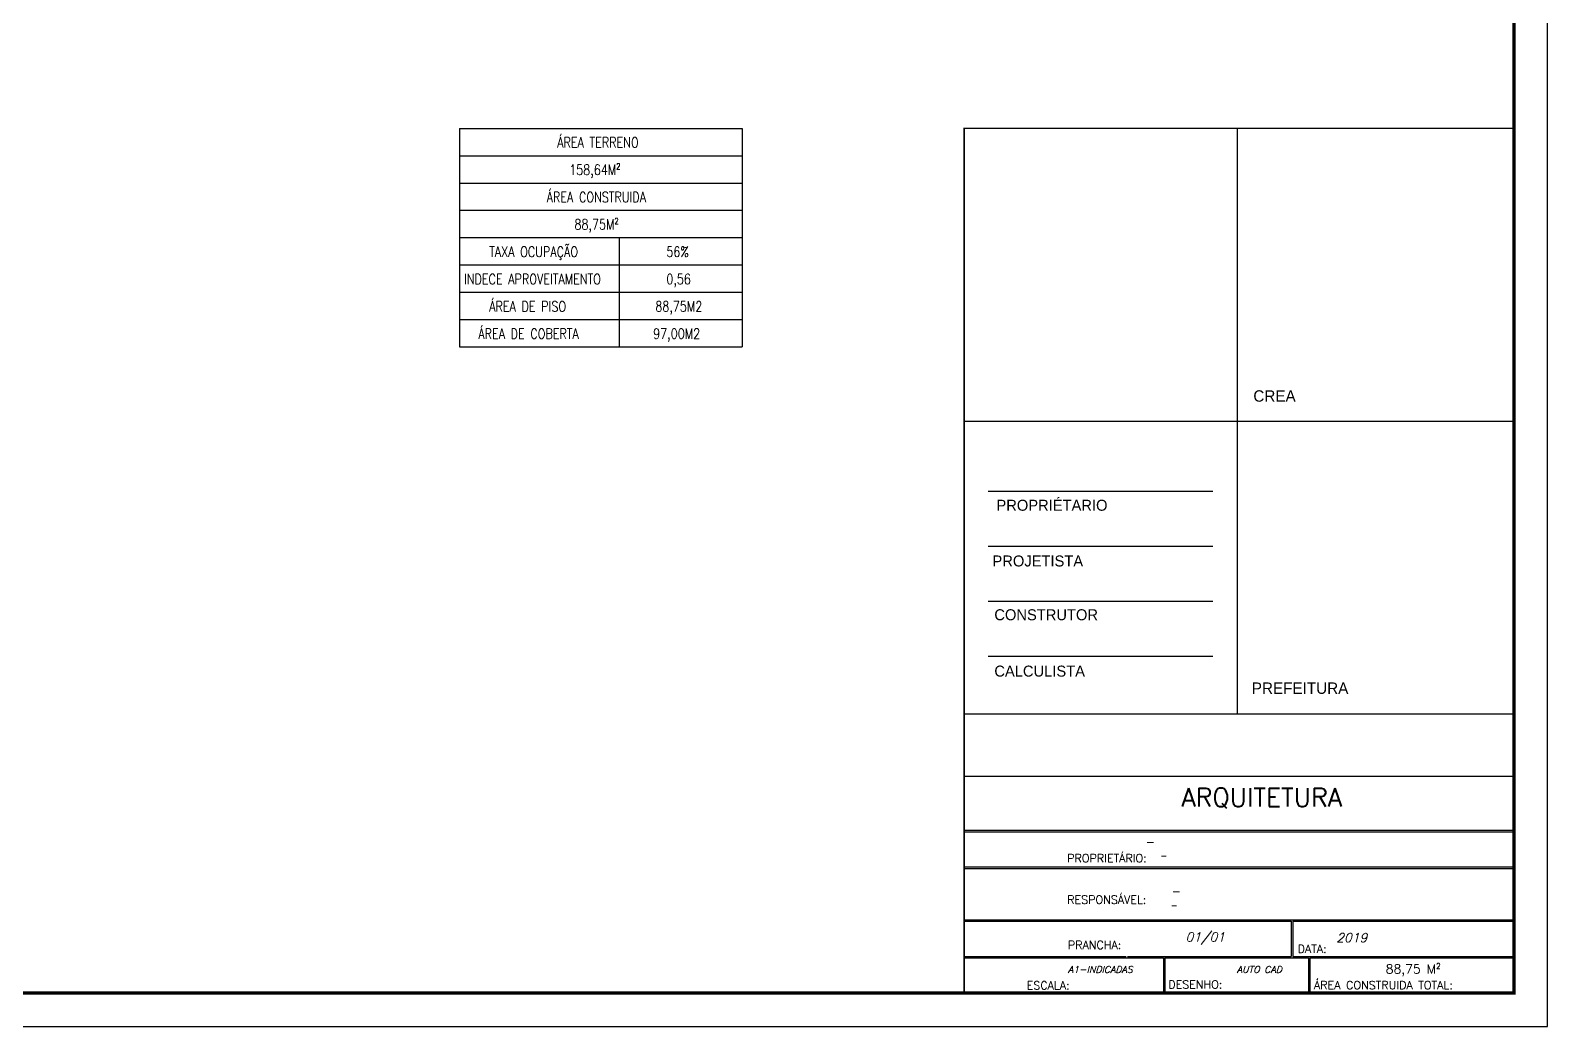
# Model space of a CAD drawing. Extents: x 1223 to 2114, y 507 to 973.
# Drawn here: x 1594.44 to 1639.7, y 507.16 to 536.86 of the extents above; entities that cross this region are included whole.
import ezdxf

# ---------------------------------------------------------------- set-up
doc = ezdxf.new("R2010")
doc.units = 0
doc.header["$MEASUREMENT"] = 0
doc.layers.get('0').update_dxf_attribs({"linetype": 'CONTINUOUS'})
for name, color, linetype in [('COTA', 7, 'CONTINUOUS'), ('ESQUADRIAS', 3, 'CONTINUOUS'), ('FORMATO', 4, 'CONTINUOUS'), ('JANELAS', 8, 'CONTINUOUS'), ('PAREDE', 2, 'CONTINUOUS'), ('PAREDES', 2, 'CONTINUOUS'), ('PILAR', 2, 'CONTINUOUS'), ('PILARES', 5, 'CONTINUOUS'), ('PORTAS', 4, 'CONTINUOUS'), ('REBAIXO', 8, 'CONTINUOUS')]:
    doc.layers.add(name, color=color, linetype=linetype)
doc.styles.add('REG80', font='romans.shx', dxfattribs={"width": 0.8, "height": 0.2})
doc.styles.add('ROMANS', font='romans', dxfattribs={"height": 0.1})

# ---------------------------------------------------------------- blocks, each defined once
blk = doc.blocks.new('*U216')
at = {"layer": 'PAREDES'}
blk.add_text('CONSTRUTOR', height=0.3277, dxfattribs=at).set_placement((1626.448, 535.997))
blk = doc.blocks.new('*U217')
at = {"layer": 'PAREDES'}
blk.add_text('CALCULISTA', height=0.3277, dxfattribs=at).set_placement((1626.448, 534.317))
blk = doc.blocks.new('*U218')
at = {"layer": 'PAREDES'}
blk.add_text('PROPRIÉTARIO', height=0.32771, dxfattribs=at).set_placement((1626.511, 539.261))
blk = doc.blocks.new('*U219')
at = {"layer": 'PAREDES'}
blk.add_text('PROJETISTA', height=0.3277, dxfattribs=at).set_placement((1626.393, 537.6))
blk = doc.blocks.new('*U220')
at = {"layer": 'PAREDES'}
blk.add_text('PREFEITURA', height=0.3399, dxfattribs=at).set_placement((1634.127, 533.802))
blk = doc.blocks.new('*U221')
at = {"layer": 'PAREDES'}
blk.add_text('CREA', height=0.3399, dxfattribs=at).set_placement((1634.173, 542.512))
blk = doc.blocks.new('*U222')
at = {"layer": 'REBAIXO', "color": 1, "style": 'ROMANS'}
blk.add_text('   ARQUITETURA', height=0.55023, dxfattribs=at).set_placement((1630.799, 530.443))
blk = doc.blocks.new('*U223')
at = {"layer": 'REBAIXO', "style": 'ROMANS'}
blk.add_text('ESCALA:', height=0.2428, dxfattribs=at).set_placement((1627.413, 524.99))
blk = doc.blocks.new('*U224')
at = {"layer": 'REBAIXO', "style": 'ROMANS'}
blk.add_text('PRANCHA:', height=0.2428, dxfattribs=at).set_placement((1629.051, 526.071))
blk = doc.blocks.new('*U225')
at = {"layer": 'REBAIXO', "style": 'ROMANS'}
blk.add_text('DESENHO:', height=0.2428, dxfattribs=at).set_placement((1631.637, 525.017))
blk = doc.blocks.new('*U226')
at = {"layer": 'REBAIXO', "style": 'ROMANS'}
blk.add_text('PROPRIETÁRIO:', height=0.24275, dxfattribs=at).set_placement((1629.03, 528.782))
blk = doc.blocks.new('*U227')
at = {"layer": 'REBAIXO', "style": 'ROMANS'}
blk.add_text('ÁREA CONSTRUIDA TOTAL:', height=0.24275, dxfattribs=at).set_placement((1635.981, 524.998))
blk = doc.blocks.new('*U228')
at = {"layer": 'REBAIXO', "style": 'ROMANS'}
blk.add_text('DATA:', height=0.2428, dxfattribs=at).set_placement((1635.494, 526.08))
blk = doc.blocks.new('*U229')
at = {"layer": 'REBAIXO', "style": 'ROMANS'}
blk.add_text('RESPONSÁVEL:', height=0.24275, dxfattribs=at).set_placement((1629.03, 527.546))

msp = doc.modelspace()

# ---------------------------------------------------------------- linework, layer by layer
at = {"const_width": 0.04687}
msp.add_lwpolyline([(1622.2943, 508.15702), (1638.69891, 508.15702), (1638.69891, 533.93569), (1622.2943, 533.93569)], close=True, dxfattribs=at)
at = {"layer": 'COTA'}
for p, q in [((1623.01237, 523.1168), (1629.70794, 523.1168)), ((1623.01237, 521.47824), (1629.70794, 521.47824)), ((1623.01237, 519.83968), (1629.70794, 519.83968)), ((1623.01237, 518.20111), (1629.70794, 518.20111)), ((1622.2943, 514.62388), (1638.69891, 514.62388)), ((1622.2943, 513.01024), (1638.69891, 513.01024)), ((1622.2943, 512.96654), (1638.69891, 512.96654)), ((1623.99637, 512.96654), (1627.13176, 512.96654)), ((1622.2943, 511.91786), (1638.69891, 511.91786)), ((1622.2943, 511.87417), (1638.69891, 511.87417)), ((1622.2943, 510.34177), (1638.69891, 510.34177)), ((1622.2943, 510.29807), (1632.05068, 510.29807)), ((1632.05068, 510.29807), (1632.05068, 509.24939)), ((1632.09438, 510.29807), (1638.69891, 510.29807)), ((1632.09438, 510.29807), (1632.09438, 509.24939)), ((1622.2943, 509.24939), (1627.13176, 509.24939)), ((1622.2943, 509.2057), (1628.23788, 509.2057)), ((1627.16818, 509.24939), (1632.05068, 509.24939)), ((1628.23788, 509.2057), (1628.23788, 508.15702)), ((1628.28157, 509.2057), (1632.56368, 509.2057)), ((1628.28157, 509.2057), (1628.28157, 508.15702)), ((1632.09438, 509.24939), (1638.69891, 509.24939)), ((1632.56368, 509.2057), (1632.56368, 508.15702)), ((1632.60738, 509.2057), (1638.69891, 509.2057)), ((1632.60738, 509.2057), (1632.60738, 508.15702)), ((1622.2943, 508.15702), (1628.23788, 508.15702)), ((1628.28157, 508.15702), (1632.56368, 508.15702)), ((1632.60738, 508.15702), (1638.69891, 508.15702))]:
    msp.add_line(p, q, dxfattribs=at)
at = {"layer": 'ESQUADRIAS'}
msp.add_line((1622.3084, 516.48117), (1638.69891, 516.48117), dxfattribs=at)
at = {"layer": 'FORMATO'}
msp.add_lwpolyline([(1558.09891, 507.15702), (1639.69891, 507.15702), (1639.69891, 566.55702), (1558.09891, 566.55702)], close=True, dxfattribs=at)
at = {"layer": 'FORMATO', "const_width": 0.1}
msp.add_lwpolyline([(1559.09891, 508.15702), (1638.69891, 508.15702), (1638.69891, 565.55702), (1559.09891, 565.55702)], close=True, dxfattribs=at)
at = {"layer": 'JANELAS'}
for p, q in [((1607.24008, 533.93569), (1615.67947, 533.93569)), ((1607.24008, 533.93569), (1607.24008, 527.41911)), ((1615.67947, 533.93569), (1615.67947, 527.41911)), ((1607.24008, 533.12112), (1615.67947, 533.12112)), ((1607.24008, 532.30655), (1615.67947, 532.30655)), ((1607.24008, 531.49197), (1615.67947, 531.49197)), ((1607.24008, 530.6774), (1615.67947, 530.6774)), ((1612.00169, 530.6774), (1612.00169, 527.41911)), ((1607.24008, 529.86283), (1615.67947, 529.86283)), ((1607.24008, 529.04826), (1615.67947, 529.04826)), ((1607.50736, 529.04826), (1615.67947, 529.04826)), ((1607.24008, 528.23369), (1615.67947, 528.23369)), ((1607.24008, 527.41911), (1615.67947, 527.41911))]:
    msp.add_line(p, q, dxfattribs=at)
at = {"layer": 'PORTAS'}
for p, q in [((1630.43619, 533.91354), (1630.43619, 524.75536)), ((1630.46992, 525.19735), (1622.3084, 525.19735)), ((1638.70308, 525.19735), (1630.46992, 525.19735)), ((1630.43619, 524.75536), (1630.43619, 516.48117))]:
    msp.add_line(p, q, dxfattribs=at)

# ---------------------------------------------------------------- block references
at = {"layer": 'PILARES'}
for name, p in [('*U221', (-3.25171, -16.72492)), ('*U218', (-3.25171, -16.72492)), ('*U219', (-3.25171, -16.72492)), ('*U216', (-3.25171, -16.72492)), ('*U217', (-3.25171, -16.72492)), ('*U220', (-3.25171, -16.72492)), ('*U222', (-3.25171, -16.72492)), ('*U226', (-3.66152, -16.72492)), ('*U229', (-3.66152, -16.72492)), ('*U224', (-3.66152, -16.60088)), ('*U228', (-3.25171, -16.72492)), ('*U223', (-3.25171, -16.72492)), ('*U225', (-3.25171, -16.72492)), ('*U227', (-3.25171, -16.72492))]:
    msp.add_blockref(name, p, dxfattribs=at)

# ---------------------------------------------------------------- texts
at = {"layer": 'ESQUADRIAS', "style": 'ROMANS', "oblique": 15}
for p in [(1628.13413, 512.16177), (1628.43674, 510.68614)]:
    msp.add_text('-', height=0.17988, dxfattribs=at).set_placement(p)
at = {"layer": 'PAREDE', "style": 'ROMANS', "oblique": 15}
for s, height, p in [('-', 0.24277, (1627.68209, 512.54341)), ('-', 0.24277, (1628.4598, 511.06777)), ('01/01', 0.269022, (1628.90071, 509.69577)), ('2019', 0.269022, (1633.39484, 509.67225)), ('A1-INDICADAS', 0.20391, (1625.38961, 508.75898)), ('AUTO CAD ', 0.20391, (1630.42542, 508.75898))]:
    msp.add_text(s, height=height, dxfattribs=at).set_placement(p)
at = {"layer": 'PAREDE', "style": 'ROMANS'}
msp.add_text('88,75 M²', height=0.269022, dxfattribs=at).set_placement((1634.87103, 508.74235))
at = {"layer": 'PILAR', "style": 'REG80', "width": 0.8}
for s, height, p in [('ÁREA TERRENO', 0.3054645, (1610.15851, 533.36355)), ('ÁREA CONSTRUIDA', 0.3054645, (1609.84378, 531.73441)), ('TAXA OCUPAÇÃO', 0.3054645, (1608.13058, 530.10526)), ('56%%%', 0.305465, (1613.41194, 530.10526)), ('INDECE APROVEITAMENTO', 0.3054645, (1607.37823, 529.29069)), ('0,56', 0.305465, (1613.41194, 529.29069)), ('ÁREA DE PISO', 0.3054645, (1608.13058, 528.47612)), ('88,75M2', 0.305465, (1613.08406, 528.47612)), ('ÁREA DE COBERTA', 0.3054645, (1607.8059, 527.66155)), ('97,00M2', 0.305465, (1613.01969, 527.66155))]:
    msp.add_text(s, height=height, dxfattribs=at).set_placement(p)
at = {"layer": 'PILAR', "color": 3, "style": 'REG80', "width": 0.8}
for s, p in [('158,64M²', (1610.51584, 532.54898)), ('88,75M²', (1610.6711, 530.91984))]:
    msp.add_text(s, height=0.305465, dxfattribs=at).set_placement(p)

doc.saveas('drawing.dxf')
